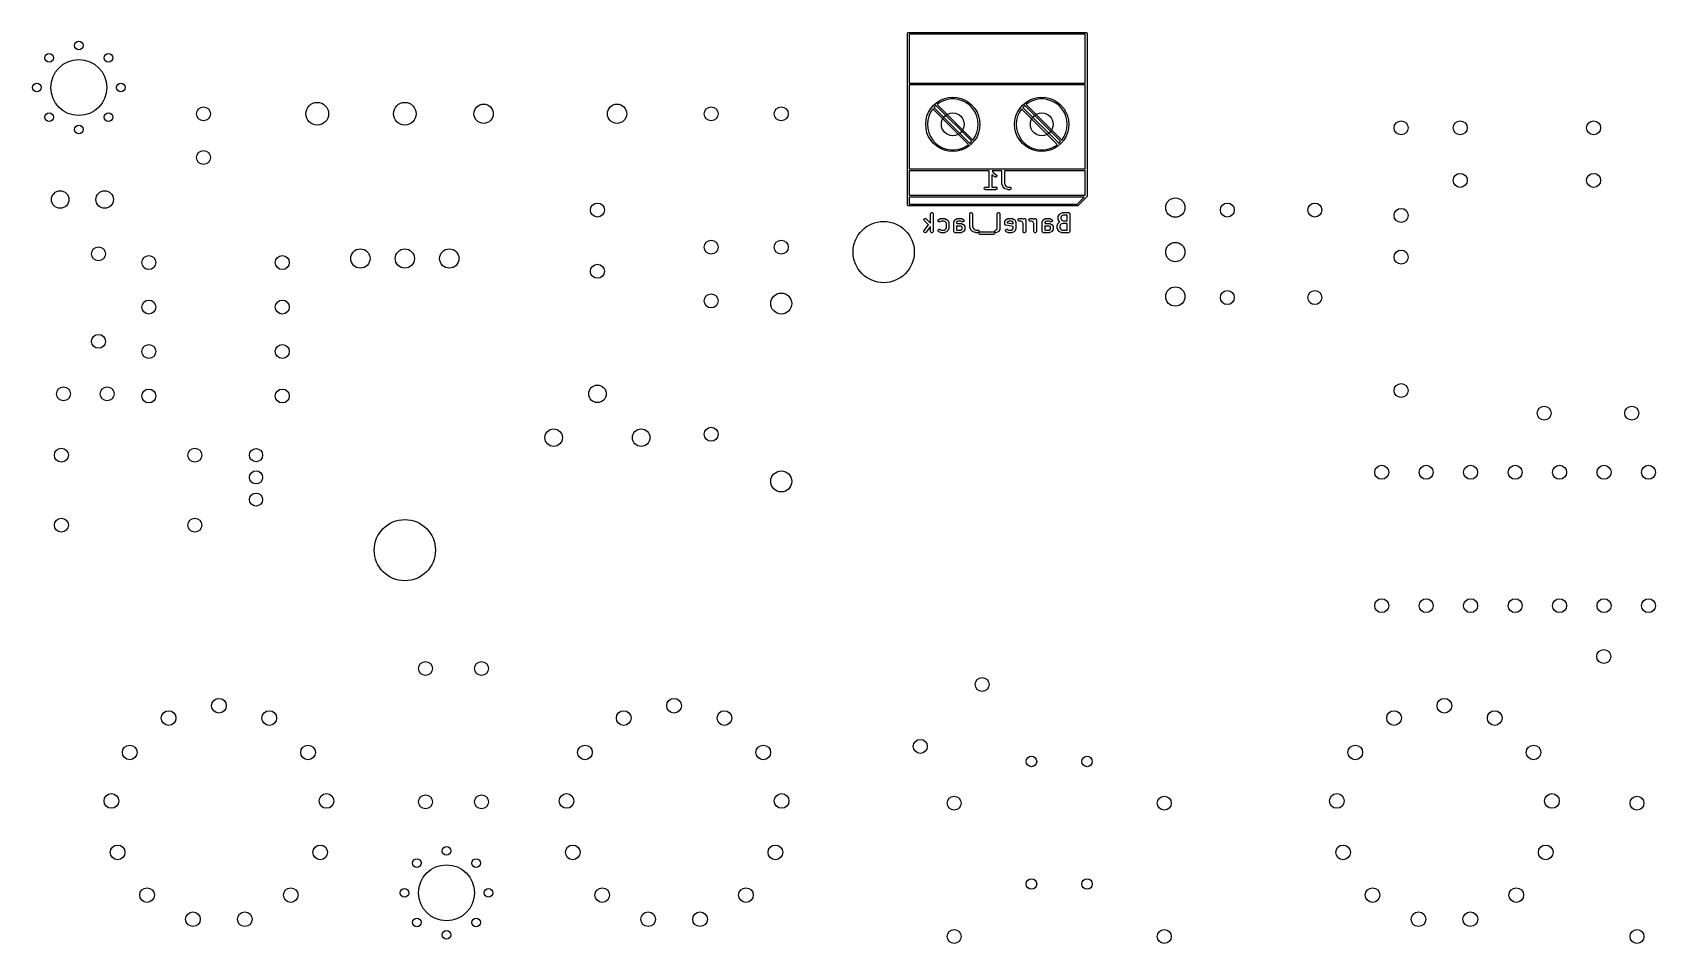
# Model space of a CAD drawing. Extents: x 2.89 to 10.22, y -4.48 to -2.44.
# Drawn here: x 2.888 to 6.538, y -4.484 to -2.435 of the extents above; entities that cross this region are included whole.
import ezdxf

# ---------------------------------------------------------------- set-up
doc = ezdxf.new("R2010")
doc.units = 0
doc.header["$MEASUREMENT"] = 0
doc.layers.add('BLACK', color=7, linetype='CONTINUOUS')

msp = doc.modelspace()

# ---------------------------------------------------------------- linework, layer by layer
at = {"layer": 'BLACK', "linetype": 'CONTINUOUS'}
for p, q in [((4.8555, -2.4372), (4.8557, -2.4365)), ((4.8555, -2.823), (4.8555, -2.4372)), ((4.8557, -2.4365), (4.8567, -2.4354)), ((4.8567, -2.4354), (4.8575, -2.4352)), ((4.8575, -2.4352), (5.2575, -2.4352)), ((4.8594, -2.4392), (4.8594, -2.5494)), ((5.2555, -2.4392), (4.8594, -2.4392)), ((5.2555, -2.5494), (5.2555, -2.4392)), ((5.2575, -2.4352), (5.2582, -2.4354)), ((5.2582, -2.4354), (5.2593, -2.4365)), ((5.2593, -2.4365), (5.2594, -2.4372)), ((5.2594, -2.4372), (5.2594, -2.8033)), ((4.8594, -2.5494), (5.2555, -2.5494)), ((4.8594, -2.5533), (4.8594, -2.7423)), ((5.2555, -2.5533), (4.8594, -2.5533)), ((5.2555, -2.7423), (5.2555, -2.5533)), ((4.9216, -2.5926), (4.9298, -2.5876)), ((4.9345, -2.5895), (4.9261, -2.594)), ((4.9298, -2.5876), (4.9386, -2.5839)), ((4.9434, -2.5864), (4.9345, -2.5895)), ((4.9386, -2.5839), (4.9479, -2.5817)), ((4.9527, -2.5848), (4.9434, -2.5864)), ((4.9479, -2.5817), (4.9575, -2.5809)), ((4.9622, -2.5848), (4.9527, -2.5848)), ((4.9575, -2.5809), (4.967, -2.5817)), ((4.9715, -2.5864), (4.9622, -2.5848)), ((4.967, -2.5817), (4.9763, -2.5839)), ((4.9805, -2.5895), (4.9715, -2.5864)), ((4.9763, -2.5839), (4.9852, -2.5876)), ((4.9888, -2.594), (4.9805, -2.5895)), ((4.9852, -2.5876), (4.9933, -2.5926)), ((5.1216, -2.5926), (5.1298, -2.5876)), ((5.1345, -2.5895), (5.1261, -2.594)), ((5.1298, -2.5876), (5.1386, -2.5839)), ((5.1434, -2.5864), (5.1345, -2.5895)), ((5.1386, -2.5839), (5.1479, -2.5817)), ((5.1528, -2.5848), (5.1434, -2.5864)), ((5.1479, -2.5817), (5.1575, -2.5809)), ((5.1622, -2.5848), (5.1528, -2.5848)), ((5.1575, -2.5809), (5.167, -2.5817)), ((5.1715, -2.5864), (5.1622, -2.5848)), ((5.167, -2.5817), (5.1763, -2.5839)), ((5.1805, -2.5895), (5.1715, -2.5864)), ((5.1763, -2.5839), (5.1852, -2.5876)), ((5.1888, -2.594), (5.1805, -2.5895)), ((5.1852, -2.5876), (5.1933, -2.5926)), ((4.8972, -2.6324), (4.8994, -2.6231)), ((4.8994, -2.6231), (4.9031, -2.6142)), ((4.9033, -2.6233), (4.901, -2.6325)), ((4.9031, -2.6142), (4.9081, -2.6061)), ((4.9071, -2.6147), (4.9033, -2.6233)), ((4.9123, -2.6067), (4.9071, -2.6147)), ((4.9081, -2.6061), (4.9143, -2.5988)), ((4.9925, -2.687), (4.9123, -2.6067)), ((4.9123, -2.6067), (4.9123, -2.6067)), ((4.9143, -2.5988), (4.9216, -2.5926)), ((4.9187, -2.5998), (4.915, -2.6038)), ((4.915, -2.6038), (4.9957, -2.6846)), ((4.9193, -2.5993), (4.9187, -2.5998)), ((5, -2.68), (4.9193, -2.5993)), ((4.9261, -2.594), (4.9224, -2.5969)), ((4.9224, -2.5969), (5.0027, -2.6771)), ((4.9963, -2.5998), (4.9888, -2.594)), ((4.9933, -2.5926), (5.0006, -2.5988)), ((5.0027, -2.6067), (4.9963, -2.5998)), ((5.0006, -2.5988), (5.0068, -2.6061)), ((5.0079, -2.6147), (5.0027, -2.6067)), ((5.0068, -2.6061), (5.0119, -2.6142)), ((5.0117, -2.6233), (5.0079, -2.6147)), ((5.014, -2.6325), (5.0117, -2.6233)), ((5.0119, -2.6142), (5.0155, -2.6231)), ((5.0155, -2.6231), (5.0178, -2.6324)), ((5.0972, -2.6324), (5.0994, -2.6231)), ((5.0994, -2.6231), (5.1031, -2.6142)), ((5.1033, -2.6233), (5.101, -2.6325)), ((5.1031, -2.6142), (5.1081, -2.6061)), ((5.1071, -2.6147), (5.1033, -2.6233)), ((5.1123, -2.6067), (5.1071, -2.6147)), ((5.1081, -2.6061), (5.1143, -2.5988)), ((5.1925, -2.687), (5.1123, -2.6067)), ((5.1123, -2.6067), (5.1123, -2.6067)), ((5.1143, -2.5988), (5.1216, -2.5926)), ((5.1187, -2.5998), (5.115, -2.6038)), ((5.115, -2.6038), (5.1957, -2.6845)), ((5.1193, -2.5993), (5.1187, -2.5998)), ((5.2, -2.68), (5.1193, -2.5993)), ((5.1261, -2.594), (5.1224, -2.5969)), ((5.1224, -2.5969), (5.2027, -2.6771)), ((5.1963, -2.5998), (5.1888, -2.594)), ((5.1933, -2.5926), (5.2006, -2.5988)), ((5.2027, -2.6067), (5.1963, -2.5998)), ((5.2006, -2.5988), (5.2068, -2.6061)), ((5.2079, -2.6147), (5.2027, -2.6067)), ((5.2068, -2.6061), (5.2119, -2.6142)), ((5.2117, -2.6233), (5.2079, -2.6147)), ((5.214, -2.6325), (5.2117, -2.6233)), ((5.2119, -2.6142), (5.2155, -2.6231)), ((5.2155, -2.6231), (5.2178, -2.6324)), ((4.8965, -2.6419), (4.8972, -2.6324)), ((4.8972, -2.6515), (4.8965, -2.6419)), ((4.8994, -2.6608), (4.8972, -2.6515)), ((4.9031, -2.6696), (4.8994, -2.6608)), ((4.901, -2.6325), (4.9002, -2.6419)), ((4.9002, -2.6419), (4.901, -2.6514)), ((4.901, -2.6514), (4.9033, -2.6605)), ((4.9033, -2.6605), (4.9071, -2.6692)), ((5.0079, -2.6692), (5.0117, -2.6605)), ((5.0117, -2.6605), (5.014, -2.6514)), ((5.0155, -2.6608), (5.0119, -2.6696)), ((5.0148, -2.6419), (5.014, -2.6325)), ((5.014, -2.6514), (5.0148, -2.6419)), ((5.0178, -2.6515), (5.0155, -2.6608)), ((5.0178, -2.6324), (5.0185, -2.6419)), ((5.0185, -2.6419), (5.0178, -2.6515)), ((5.0965, -2.6419), (5.0972, -2.6324)), ((5.0972, -2.6515), (5.0965, -2.6419)), ((5.0994, -2.6608), (5.0972, -2.6515)), ((5.1031, -2.6696), (5.0994, -2.6608)), ((5.101, -2.6325), (5.1002, -2.6419)), ((5.1002, -2.6419), (5.101, -2.6514)), ((5.101, -2.6514), (5.1033, -2.6605)), ((5.1033, -2.6605), (5.1071, -2.6692)), ((5.2079, -2.6692), (5.2117, -2.6605)), ((5.2117, -2.6605), (5.214, -2.6514)), ((5.2155, -2.6608), (5.2119, -2.6696)), ((5.2148, -2.6419), (5.214, -2.6325)), ((5.214, -2.6514), (5.2148, -2.6419)), ((5.2178, -2.6515), (5.2155, -2.6608)), ((5.2178, -2.6324), (5.2185, -2.6419)), ((5.2185, -2.6419), (5.2178, -2.6515)), ((4.9081, -2.6778), (4.9031, -2.6696)), ((4.9071, -2.6692), (4.9123, -2.6771)), ((4.9143, -2.6851), (4.9081, -2.6778)), ((4.9123, -2.6771), (4.9187, -2.6841)), ((4.9216, -2.6913), (4.9143, -2.6851)), ((4.9187, -2.6841), (4.9261, -2.6899)), ((4.9298, -2.6963), (4.9216, -2.6913)), ((4.9261, -2.6899), (4.9345, -2.6944)), ((4.9386, -2.7), (4.9298, -2.6963)), ((4.9345, -2.6944), (4.9434, -2.6975)), ((4.9479, -2.7022), (4.9386, -2.7)), ((4.9434, -2.6975), (4.9527, -2.699)), ((4.9527, -2.699), (4.9622, -2.699)), ((4.9622, -2.699), (4.9715, -2.6975)), ((4.9763, -2.7), (4.967, -2.7022)), ((4.9715, -2.6975), (4.9805, -2.6944)), ((4.9852, -2.6963), (4.9763, -2.7)), ((4.9805, -2.6944), (4.9888, -2.6899)), ((4.9933, -2.6913), (4.9852, -2.6963)), ((4.9888, -2.6899), (4.9925, -2.687)), ((5.0006, -2.6851), (4.9933, -2.6913)), ((4.9957, -2.6846), (4.9963, -2.6841)), ((4.9963, -2.6841), (5, -2.68)), ((5.0068, -2.6778), (5.0006, -2.6851)), ((5.0027, -2.6771), (5.0079, -2.6692)), ((5.0027, -2.6771), (5.0027, -2.6771)), ((5.0119, -2.6696), (5.0068, -2.6778)), ((5.1081, -2.6778), (5.1031, -2.6696)), ((5.1071, -2.6692), (5.1123, -2.6771)), ((5.1143, -2.6851), (5.1081, -2.6778)), ((5.1123, -2.6771), (5.1187, -2.6841)), ((5.1216, -2.6913), (5.1143, -2.6851)), ((5.1187, -2.6841), (5.1261, -2.6899)), ((5.1298, -2.6963), (5.1216, -2.6913)), ((5.1261, -2.6899), (5.1345, -2.6944)), ((5.1386, -2.7), (5.1298, -2.6963)), ((5.1345, -2.6944), (5.1434, -2.6975)), ((5.1479, -2.7022), (5.1386, -2.7)), ((5.1434, -2.6975), (5.1528, -2.699)), ((5.1528, -2.699), (5.1622, -2.699)), ((5.1622, -2.699), (5.1715, -2.6975)), ((5.1763, -2.7), (5.167, -2.7022)), ((5.1715, -2.6975), (5.1805, -2.6944)), ((5.1852, -2.6963), (5.1763, -2.7)), ((5.1805, -2.6944), (5.1888, -2.6899)), ((5.1933, -2.6913), (5.1852, -2.6963)), ((5.1888, -2.6899), (5.1925, -2.687)), ((5.2006, -2.6851), (5.1933, -2.6913)), ((5.1957, -2.6845), (5.1963, -2.6841)), ((5.1963, -2.6841), (5.2, -2.68)), ((5.2068, -2.6778), (5.2006, -2.6851)), ((5.2027, -2.6771), (5.2079, -2.6692)), ((5.2027, -2.6771), (5.2027, -2.6771)), ((5.2119, -2.6696), (5.2068, -2.6778)), ((4.9575, -2.703), (4.9479, -2.7022)), ((4.967, -2.7022), (4.9575, -2.703)), ((5.1575, -2.703), (5.1479, -2.7022)), ((5.167, -2.7022), (5.1575, -2.703)), ((4.8594, -2.7423), (5.2555, -2.7423)), ((5.0395, -2.7463), (4.8594, -2.7463)), ((4.8594, -2.7463), (4.8594, -2.8014)), ((5.0395, -2.7464), (5.0395, -2.7463)), ((5.0395, -2.7829), (5.0395, -2.7464)), ((5.0395, -2.7464), (5.0395, -2.7464)), ((5.0395, -2.7464), (5.0395, -2.7464)), ((5.0395, -2.7464), (5.0395, -2.7464)), ((5.0479, -2.7579), (5.0454, -2.7555)), ((5.0454, -2.7555), (5.0454, -2.7829)), ((5.0677, -2.7463), (5.0459, -2.7463)), ((5.0459, -2.7463), (5.0485, -2.7502)), ((5.0481, -2.7581), (5.0479, -2.7579)), ((5.0482, -2.7582), (5.0481, -2.7581)), ((5.0483, -2.7582), (5.0482, -2.7582)), ((5.0483, -2.7583), (5.0483, -2.7582)), ((5.0484, -2.7583), (5.0483, -2.7583)), ((5.0487, -2.7585), (5.0484, -2.7583)), ((5.0485, -2.7502), (5.0517, -2.7534)), ((5.0524, -2.7603), (5.0487, -2.7585)), ((5.0517, -2.7534), (5.0551, -2.7551)), ((5.053, -2.7605), (5.0524, -2.7603)), ((5.0541, -2.7606), (5.053, -2.7605)), ((5.0552, -2.7603), (5.0541, -2.7606)), ((5.0551, -2.7551), (5.0555, -2.7554)), ((5.0561, -2.7595), (5.0552, -2.7603)), ((5.0555, -2.7554), (5.0563, -2.7562)), ((5.0566, -2.7585), (5.0561, -2.7595)), ((5.0563, -2.7562), (5.0567, -2.7573)), ((5.0567, -2.7573), (5.0566, -2.7585)), ((5.0677, -2.7464), (5.0677, -2.7463)), ((5.0677, -2.7746), (5.0677, -2.7464)), ((5.0735, -2.7463), (5.0736, -2.7464)), ((5.2555, -2.7463), (5.0735, -2.7463)), ((5.0736, -2.7464), (5.0736, -2.7741)), ((5.2555, -2.8014), (5.2555, -2.7463)), ((4.8594, -2.8014), (5.2555, -2.8014)), ((4.8594, -2.8053), (4.8594, -2.8211)), ((5.2527, -2.8053), (4.8594, -2.8053)), ((5.0283, -2.7852), (5.0288, -2.7842)), ((5.0283, -2.7864), (5.0283, -2.7852)), ((5.0288, -2.7875), (5.0283, -2.7864)), ((5.0288, -2.7842), (5.0296, -2.7834)), ((5.0296, -2.7883), (5.0288, -2.7875)), ((5.0296, -2.7834), (5.0307, -2.7829)), ((5.0307, -2.7887), (5.0296, -2.7883)), ((5.0307, -2.7829), (5.0312, -2.7829)), ((5.0312, -2.7888), (5.0307, -2.7887)), ((5.0312, -2.7829), (5.0395, -2.7829)), ((5.0537, -2.7888), (5.0312, -2.7888)), ((5.0454, -2.7829), (5.0537, -2.7829)), ((5.0537, -2.7829), (5.0543, -2.7829)), ((5.0543, -2.7887), (5.0537, -2.7888)), ((5.0543, -2.7829), (5.0554, -2.7834)), ((5.0554, -2.7883), (5.0543, -2.7887)), ((5.0554, -2.7834), (5.0562, -2.7842)), ((5.0562, -2.7875), (5.0554, -2.7883)), ((5.0562, -2.7842), (5.0566, -2.7852)), ((5.0566, -2.7864), (5.0562, -2.7875)), ((5.0566, -2.7852), (5.0566, -2.7864)), ((5.0677, -2.7749), (5.0677, -2.7746)), ((5.0677, -2.775), (5.0677, -2.7749)), ((5.0677, -2.7749), (5.0677, -2.7749)), ((5.0677, -2.7751), (5.0677, -2.775)), ((5.0677, -2.7752), (5.0677, -2.7751)), ((5.0678, -2.7755), (5.0677, -2.7752)), ((5.0697, -2.7811), (5.0678, -2.7755)), ((5.0699, -2.7817), (5.0697, -2.7811)), ((5.07, -2.7817), (5.0699, -2.7817)), ((5.07, -2.7818), (5.07, -2.7817)), ((5.0704, -2.7823), (5.07, -2.7818)), ((5.0741, -2.786), (5.0704, -2.7823)), ((5.0736, -2.7741), (5.0751, -2.7786)), ((5.0746, -2.7864), (5.0741, -2.786)), ((5.0747, -2.7864), (5.0746, -2.7864)), ((5.0748, -2.7865), (5.0747, -2.7864)), ((5.0753, -2.7867), (5.0748, -2.7865)), ((5.0751, -2.7786), (5.0778, -2.7814)), ((5.0809, -2.7886), (5.0753, -2.7867)), ((5.0778, -2.7814), (5.0823, -2.7829)), ((5.0812, -2.7887), (5.0809, -2.7886)), ((5.0813, -2.7887), (5.0812, -2.7887)), ((5.0814, -2.7887), (5.0813, -2.7887)), ((5.0815, -2.7887), (5.0814, -2.7887)), ((5.0816, -2.7887), (5.0815, -2.7887)), ((5.0819, -2.7888), (5.0816, -2.7887)), ((5.0856, -2.7888), (5.0819, -2.7888)), ((5.0823, -2.7829), (5.0856, -2.7829)), ((5.0856, -2.7829), (5.0862, -2.7829)), ((5.0862, -2.7887), (5.0856, -2.7888)), ((5.0862, -2.7829), (5.0872, -2.7834)), ((5.0872, -2.7883), (5.0862, -2.7887)), ((5.0872, -2.7834), (5.0881, -2.7842)), ((5.0881, -2.7875), (5.0872, -2.7883)), ((5.0881, -2.7842), (5.0885, -2.7852)), ((5.0885, -2.7864), (5.0881, -2.7875)), ((5.0885, -2.7852), (5.0885, -2.7864)), ((5.237, -2.8211), (5.2527, -2.8053)), ((5.2589, -2.8047), (5.2392, -2.8244)), ((5.2593, -2.8041), (5.2589, -2.8047)), ((5.2594, -2.8033), (5.2593, -2.8041)), ((4.8557, -2.8238), (4.8555, -2.823)), ((4.8567, -2.8249), (4.8557, -2.8238)), ((4.8575, -2.825), (4.8567, -2.8249)), ((5.2378, -2.825), (4.8575, -2.825)), ((4.8594, -2.8211), (5.237, -2.8211)), ((4.9074, -2.8427), (4.9079, -2.8417)), ((4.9074, -2.8433), (4.9074, -2.8427)), ((4.9074, -2.8643), (4.9074, -2.8433)), ((4.9079, -2.8417), (4.9087, -2.8408)), ((4.9087, -2.8408), (4.9097, -2.8404)), ((4.9097, -2.8404), (4.9109, -2.8404)), ((4.9109, -2.8404), (4.912, -2.8408)), ((4.912, -2.8408), (4.9128, -2.8417)), ((4.9128, -2.8417), (4.9132, -2.8427)), ((4.9132, -2.8427), (4.9133, -2.8433)), ((4.9133, -2.8433), (4.9133, -2.8827)), ((4.9955, -2.8427), (4.996, -2.8417)), ((4.9955, -2.8433), (4.9955, -2.8427)), ((4.9955, -2.8714), (4.9955, -2.8433)), ((4.996, -2.8417), (4.9968, -2.8408)), ((4.9968, -2.8408), (4.9978, -2.8404)), ((4.9978, -2.8404), (4.999, -2.8404)), ((4.999, -2.8404), (5.0001, -2.8408)), ((5.0001, -2.8408), (5.0009, -2.8417)), ((5.0009, -2.8417), (5.0013, -2.8427)), ((5.0013, -2.8427), (5.0014, -2.8433)), ((5.0014, -2.8433), (5.0014, -2.8709)), ((5.0573, -2.8433), (5.0574, -2.8427)), ((5.0573, -2.8763), (5.0573, -2.8433)), ((5.0574, -2.8427), (5.0578, -2.8417)), ((5.0578, -2.8417), (5.0587, -2.8408)), ((5.0587, -2.8408), (5.0597, -2.8404)), ((5.0597, -2.8404), (5.0609, -2.8404)), ((5.0609, -2.8404), (5.0619, -2.8408)), ((5.0619, -2.8408), (5.0627, -2.8417)), ((5.0627, -2.8417), (5.0632, -2.8427)), ((5.0632, -2.8427), (5.0632, -2.8433)), ((5.0632, -2.8433), (5.0632, -2.877)), ((5.1945, -2.8495), (5.1964, -2.8457)), ((5.1964, -2.8457), (5.1965, -2.8455)), ((5.1965, -2.8455), (5.1966, -2.8454)), ((5.1966, -2.8453), (5.1967, -2.8452)), ((5.1966, -2.8454), (5.1966, -2.8453)), ((5.1967, -2.8452), (5.1968, -2.8452)), ((5.1968, -2.8452), (5.1969, -2.845)), ((5.1969, -2.845), (5.1988, -2.8431)), ((5.1988, -2.8431), (5.199, -2.8429)), ((5.199, -2.8429), (5.1991, -2.8428)), ((5.1991, -2.8428), (5.1992, -2.8428)), ((5.1992, -2.8428), (5.1993, -2.8427)), ((5.1993, -2.8427), (5.1996, -2.8425)), ((5.1993, -2.8427), (5.1993, -2.8427)), ((5.1996, -2.8425), (5.2033, -2.8407)), ((5.2053, -2.8463), (5.2026, -2.8476)), ((5.2033, -2.8407), (5.2039, -2.8405)), ((5.2039, -2.8405), (5.204, -2.8404)), ((5.204, -2.8404), (5.2041, -2.8404)), ((5.2041, -2.8404), (5.2046, -2.8403)), ((5.2046, -2.8403), (5.2178, -2.8403)), ((5.2148, -2.8463), (5.2053, -2.8463)), ((5.2148, -2.8591), (5.2148, -2.8463)), ((5.2178, -2.8403), (5.2183, -2.8404)), ((5.2183, -2.8404), (5.2194, -2.8408)), ((5.2194, -2.8408), (5.2202, -2.8417)), ((5.2202, -2.8417), (5.2207, -2.8427)), ((5.2207, -2.8427), (5.2207, -2.8433)), ((5.2207, -2.8433), (5.2207, -2.8827)), ((5.2385, -2.8249), (5.2378, -2.825)), ((5.2392, -2.8244), (5.2385, -2.8249)), ((4.8924, -2.8558), (4.8929, -2.8548)), ((4.8924, -2.857), (4.8924, -2.8558)), ((4.8929, -2.8581), (4.8924, -2.857)), ((4.8924, -2.8825), (4.8927, -2.8814)), ((4.8925, -2.8836), (4.8924, -2.8825)), ((4.8927, -2.8814), (4.893, -2.8809)), ((4.8929, -2.8548), (4.8937, -2.854)), ((4.8932, -2.8585), (4.8929, -2.8581)), ((4.893, -2.8809), (4.9027, -2.8679)), ((4.9027, -2.8679), (4.8932, -2.8585)), ((4.8937, -2.854), (4.8947, -2.8535)), ((4.8947, -2.8535), (4.8959, -2.8535)), ((4.8959, -2.8535), (4.897, -2.854)), ((4.897, -2.854), (4.8974, -2.8543)), ((4.8974, -2.8543), (4.9074, -2.8643)), ((4.9069, -2.8722), (4.8977, -2.8844)), ((4.9074, -2.8726), (4.9069, -2.8722)), ((4.9074, -2.8827), (4.9074, -2.8726)), ((4.9074, -2.8832), (4.9074, -2.8827)), ((4.9079, -2.8843), (4.9074, -2.8832)), ((4.9132, -2.8832), (4.9128, -2.8843)), ((4.9133, -2.8827), (4.9132, -2.8832)), ((4.9243, -2.8579), (4.9246, -2.8568)), ((4.9243, -2.8591), (4.9243, -2.8579)), ((4.9249, -2.8601), (4.9243, -2.8591)), ((4.9243, -2.88), (4.9249, -2.879)), ((4.9243, -2.8812), (4.9243, -2.88)), ((4.9246, -2.8823), (4.9243, -2.8812)), ((4.9246, -2.8568), (4.9254, -2.856)), ((4.9254, -2.8831), (4.9246, -2.8823)), ((4.9257, -2.8609), (4.9249, -2.8601)), ((4.9249, -2.879), (4.9257, -2.8782)), ((4.9254, -2.856), (4.9259, -2.8557)), ((4.9259, -2.8834), (4.9254, -2.8831)), ((4.9268, -2.8612), (4.9257, -2.8609)), ((4.9257, -2.8782), (4.9268, -2.8779)), ((4.9259, -2.8557), (4.9296, -2.8538)), ((4.9296, -2.8853), (4.9259, -2.8834)), ((4.928, -2.8611), (4.9268, -2.8612)), ((4.9268, -2.8779), (4.928, -2.8779)), ((4.9285, -2.8609), (4.928, -2.8611)), ((4.928, -2.8779), (4.9285, -2.8782)), ((4.9316, -2.8594), (4.9285, -2.8609)), ((4.9285, -2.8782), (4.9316, -2.8797)), ((4.9296, -2.8538), (4.9302, -2.8536)), ((4.9302, -2.8536), (4.9303, -2.8536)), ((4.9303, -2.8536), (4.9304, -2.8535)), ((4.9304, -2.8535), (4.9309, -2.8535)), ((4.9309, -2.8535), (4.9384, -2.8535)), ((4.9377, -2.8594), (4.9316, -2.8594)), ((4.9316, -2.8797), (4.9377, -2.8797)), ((4.9404, -2.8607), (4.9377, -2.8594)), ((4.9377, -2.8797), (4.9404, -2.8784)), ((4.9384, -2.8535), (4.939, -2.8535)), ((4.939, -2.8535), (4.9391, -2.8536)), ((4.9391, -2.8536), (4.9392, -2.8536)), ((4.9392, -2.8536), (4.9398, -2.8538)), ((4.9398, -2.8538), (4.9435, -2.8557)), ((4.9435, -2.8834), (4.9398, -2.8853)), ((4.9416, -2.8619), (4.9404, -2.8607)), ((4.9404, -2.8784), (4.9416, -2.8772)), ((4.943, -2.8646), (4.9416, -2.8619)), ((4.9416, -2.8772), (4.943, -2.8745)), ((4.943, -2.8745), (4.943, -2.8646)), ((4.9435, -2.8557), (4.9438, -2.8558)), ((4.9438, -2.8833), (4.9435, -2.8834)), ((4.9438, -2.8558), (4.9438, -2.8558)), ((4.9438, -2.8558), (4.9439, -2.8559)), ((4.9439, -2.8832), (4.9438, -2.8833)), ((4.9438, -2.8833), (4.9438, -2.8833)), ((4.9439, -2.8559), (4.944, -2.856)), ((4.944, -2.8831), (4.9439, -2.8832)), ((4.944, -2.856), (4.944, -2.856)), ((4.944, -2.856), (4.9443, -2.8562)), ((4.9443, -2.8829), (4.944, -2.8831)), ((4.944, -2.8831), (4.944, -2.8831)), ((4.9443, -2.8562), (4.9461, -2.8581)), ((4.9461, -2.881), (4.9443, -2.8829)), ((4.9461, -2.8581), (4.9463, -2.8583)), ((4.9463, -2.8808), (4.9461, -2.881)), ((4.9463, -2.8583), (4.9464, -2.8584)), ((4.9464, -2.8807), (4.9463, -2.8808)), ((4.9464, -2.8584), (4.9464, -2.8585)), ((4.9464, -2.8585), (4.9465, -2.8585)), ((4.9465, -2.8806), (4.9464, -2.8806)), ((4.9464, -2.8806), (4.9464, -2.8807)), ((4.9465, -2.8585), (4.9465, -2.8586)), ((4.9465, -2.8586), (4.9467, -2.8589)), ((4.9467, -2.8802), (4.9465, -2.8805)), ((4.9465, -2.8805), (4.9465, -2.8806)), ((4.9467, -2.8589), (4.9486, -2.8626)), ((4.9486, -2.8765), (4.9467, -2.8802)), ((4.9486, -2.8626), (4.9488, -2.8631)), ((4.9488, -2.876), (4.9486, -2.8765)), ((4.9488, -2.8631), (4.9488, -2.8632)), ((4.9488, -2.8632), (4.9488, -2.8633)), ((4.9488, -2.8633), (4.9489, -2.8639)), ((4.9489, -2.8752), (4.9488, -2.8757)), ((4.9488, -2.8757), (4.9488, -2.8758)), ((4.9488, -2.8758), (4.9488, -2.876)), ((4.9489, -2.8639), (4.9489, -2.8752)), ((4.9599, -2.8614), (4.96, -2.8613)), ((4.9599, -2.8615), (4.9599, -2.8614)), ((4.9599, -2.862), (4.9599, -2.8615)), ((4.9599, -2.8827), (4.9599, -2.862)), ((4.9599, -2.8832), (4.9599, -2.8827)), ((4.9603, -2.8843), (4.9599, -2.8832)), ((4.96, -2.8613), (4.9602, -2.8607)), ((4.9602, -2.8607), (4.962, -2.857)), ((4.962, -2.857), (4.9621, -2.8569)), ((4.9621, -2.8569), (4.9621, -2.8568)), ((4.9621, -2.8568), (4.9622, -2.8568)), ((4.9622, -2.8568), (4.9623, -2.8565)), ((4.9623, -2.8565), (4.9626, -2.8562)), ((4.9626, -2.8562), (4.9629, -2.856)), ((4.9629, -2.856), (4.9632, -2.8558)), ((4.9632, -2.8558), (4.9632, -2.8557)), ((4.9632, -2.8557), (4.9633, -2.8557)), ((4.9633, -2.8557), (4.9634, -2.8557)), ((4.9634, -2.8557), (4.9671, -2.8538)), ((4.9669, -2.8605), (4.9658, -2.8627)), ((4.9658, -2.8627), (4.9658, -2.864)), ((4.9658, -2.864), (4.9673, -2.8647)), ((4.9659, -2.8705), (4.9658, -2.8705)), ((4.9658, -2.8705), (4.9658, -2.8705)), ((4.9658, -2.8705), (4.9658, -2.879)), ((4.9658, -2.879), (4.9673, -2.8797)), ((4.966, -2.8706), (4.9659, -2.8705)), ((4.9666, -2.8706), (4.966, -2.8706)), ((4.9752, -2.8706), (4.9666, -2.8706)), ((4.9691, -2.8594), (4.9669, -2.8605)), ((4.9671, -2.8538), (4.9676, -2.8536)), ((4.9673, -2.8647), (4.9759, -2.8647)), ((4.9673, -2.8797), (4.9752, -2.8797)), ((4.9676, -2.8536), (4.9678, -2.8536)), ((4.9678, -2.8536), (4.9679, -2.8535)), ((4.9679, -2.8535), (4.9684, -2.8535)), ((4.9684, -2.8535), (4.9759, -2.8535)), ((4.9752, -2.8594), (4.9691, -2.8594)), ((4.9784, -2.8609), (4.9752, -2.8594)), ((4.9775, -2.8717), (4.9752, -2.8706)), ((4.9752, -2.8797), (4.9775, -2.8786)), ((4.9759, -2.8535), (4.9765, -2.8535)), ((4.9759, -2.8647), (4.9765, -2.8648)), ((4.9765, -2.8535), (4.9766, -2.8536)), ((4.9765, -2.8648), (4.9766, -2.8648)), ((4.9766, -2.8536), (4.9767, -2.8536)), ((4.9766, -2.8648), (4.9767, -2.8648)), ((4.9767, -2.8536), (4.9772, -2.8538)), ((4.9767, -2.8648), (4.9772, -2.865)), ((4.9772, -2.8538), (4.981, -2.8557)), ((4.9772, -2.865), (4.981, -2.8669)), ((4.981, -2.8834), (4.9772, -2.8853)), ((4.9786, -2.874), (4.9775, -2.8717)), ((4.9775, -2.8786), (4.9786, -2.8763)), ((4.9789, -2.8611), (4.9784, -2.8609)), ((4.9786, -2.8763), (4.9786, -2.874)), ((4.98, -2.8612), (4.9789, -2.8611)), ((4.9811, -2.8609), (4.98, -2.8612)), ((4.981, -2.8557), (4.9815, -2.856)), ((4.981, -2.8669), (4.9811, -2.867)), ((4.9811, -2.8834), (4.981, -2.8834)), ((4.982, -2.8601), (4.9811, -2.8609)), ((4.9811, -2.867), (4.9811, -2.867)), ((4.9811, -2.867), (4.9812, -2.867)), ((4.9812, -2.8833), (4.9811, -2.8834)), ((4.9811, -2.8834), (4.9811, -2.8834)), ((4.9812, -2.867), (4.9815, -2.8672)), ((4.9815, -2.8831), (4.9812, -2.8833)), ((4.9815, -2.856), (4.9822, -2.8568)), ((4.9815, -2.8672), (4.9817, -2.8675)), ((4.9817, -2.8828), (4.9815, -2.8831)), ((4.9817, -2.8675), (4.982, -2.8677)), ((4.982, -2.8826), (4.9817, -2.8828)), ((4.9825, -2.8591), (4.982, -2.8601)), ((4.982, -2.8677), (4.9822, -2.868)), ((4.9822, -2.8823), (4.982, -2.8826)), ((4.9822, -2.8568), (4.9826, -2.8579)), ((4.9822, -2.868), (4.9822, -2.8681)), ((4.9822, -2.8681), (4.9823, -2.8681)), ((4.9823, -2.8822), (4.9822, -2.8823)), ((4.9822, -2.8823), (4.9822, -2.8823)), ((4.9823, -2.8681), (4.9823, -2.8682)), ((4.9823, -2.8682), (4.9842, -2.872)), ((4.9842, -2.8784), (4.9823, -2.8821)), ((4.9823, -2.8821), (4.9823, -2.8822)), ((4.9826, -2.8579), (4.9825, -2.8591)), ((4.9842, -2.872), (4.9844, -2.8725)), ((4.9844, -2.8778), (4.9842, -2.8784)), ((4.9844, -2.8725), (4.9844, -2.8726)), ((4.9844, -2.8726), (4.9844, -2.8727)), ((4.9844, -2.8727), (4.9845, -2.8733)), ((4.9845, -2.877), (4.9844, -2.8776)), ((4.9844, -2.8776), (4.9844, -2.8777)), ((4.9844, -2.8777), (4.9844, -2.8778)), ((4.9845, -2.8733), (4.9845, -2.877)), ((4.9955, -2.8717), (4.9955, -2.8714)), ((4.9955, -2.8718), (4.9955, -2.8717)), ((4.9955, -2.8719), (4.9955, -2.8718)), ((4.9955, -2.872), (4.9955, -2.8719)), ((4.9956, -2.8721), (4.9955, -2.872)), ((4.9956, -2.8724), (4.9956, -2.8721)), ((4.9975, -2.878), (4.9956, -2.8724)), ((4.9977, -2.8785), (4.9975, -2.878)), ((4.9978, -2.8786), (4.9977, -2.8785)), ((4.9978, -2.8787), (4.9978, -2.8786)), ((4.9982, -2.8791), (4.9978, -2.8787)), ((5.002, -2.8829), (4.9982, -2.8791)), ((5.0014, -2.8709), (5.0029, -2.8755)), ((5.0024, -2.8833), (5.002, -2.8829)), ((5.0025, -2.8833), (5.0024, -2.8833)), ((5.0026, -2.8834), (5.0025, -2.8833)), ((5.0031, -2.8836), (5.0026, -2.8834)), ((5.0029, -2.8755), (5.0056, -2.8782)), ((5.0056, -2.8782), (5.0102, -2.8797)), ((5.0102, -2.8797), (5.0134, -2.8797)), ((5.0134, -2.8797), (5.014, -2.8798)), ((5.014, -2.8798), (5.0151, -2.8802)), ((5.0151, -2.8802), (5.0159, -2.881)), ((5.0159, -2.881), (5.0163, -2.8821)), ((5.0163, -2.8832), (5.0159, -2.8843)), ((5.0163, -2.8821), (5.0163, -2.8832)), ((5.0185, -2.8835), (5.019, -2.8835)), ((5.019, -2.8835), (5.049, -2.8835)), ((5.049, -2.8835), (5.0496, -2.8835)), ((5.0517, -2.8823), (5.0521, -2.8812)), ((5.0518, -2.8834), (5.0517, -2.8823)), ((5.0523, -2.8845), (5.0518, -2.8834)), ((5.0521, -2.8812), (5.0529, -2.8803)), ((5.0529, -2.8803), (5.0533, -2.88)), ((5.0533, -2.88), (5.0562, -2.8786)), ((5.0597, -2.8834), (5.056, -2.8853)), ((5.0562, -2.8786), (5.0573, -2.8763)), ((5.0598, -2.8834), (5.0597, -2.8834)), ((5.0599, -2.8834), (5.0598, -2.8834)), ((5.0602, -2.8831), (5.0599, -2.8833)), ((5.0599, -2.8833), (5.0599, -2.8834)), ((5.0605, -2.8828), (5.0602, -2.8831)), ((5.0608, -2.8826), (5.0605, -2.8828)), ((5.0609, -2.8823), (5.0608, -2.8826)), ((5.061, -2.8823), (5.0609, -2.8823)), ((5.0611, -2.8821), (5.061, -2.8822)), ((5.061, -2.8822), (5.061, -2.8823)), ((5.0629, -2.8784), (5.0611, -2.8821)), ((5.0631, -2.8778), (5.0629, -2.8784)), ((5.0632, -2.8776), (5.0631, -2.8777)), ((5.0631, -2.8777), (5.0631, -2.8778)), ((5.0632, -2.877), (5.0632, -2.8776)), ((5.0742, -2.862), (5.0743, -2.8615)), ((5.0742, -2.8658), (5.0742, -2.862)), ((5.0743, -2.8664), (5.0742, -2.8658)), ((5.0743, -2.8613), (5.0745, -2.8607)), ((5.0743, -2.8614), (5.0743, -2.8613)), ((5.0743, -2.8615), (5.0743, -2.8614)), ((5.0744, -2.8666), (5.0743, -2.8664)), ((5.0744, -2.8669), (5.0744, -2.8666)), ((5.0746, -2.8672), (5.0744, -2.8669)), ((5.0745, -2.8607), (5.0764, -2.857)), ((5.0747, -2.8674), (5.0746, -2.8672)), ((5.0749, -2.8676), (5.0747, -2.8674)), ((5.0751, -2.8679), (5.0749, -2.8676)), ((5.0753, -2.868), (5.0751, -2.8679)), ((5.0755, -2.8683), (5.0753, -2.868)), ((5.0758, -2.8684), (5.0755, -2.8683)), ((5.076, -2.8685), (5.0758, -2.8684)), ((5.0766, -2.8687), (5.076, -2.8685)), ((5.0761, -2.8812), (5.0762, -2.88)), ((5.0765, -2.8823), (5.0761, -2.8812)), ((5.0762, -2.88), (5.0767, -2.879)), ((5.0764, -2.857), (5.0765, -2.8569)), ((5.0765, -2.8568), (5.0767, -2.8565)), ((5.0765, -2.8569), (5.0765, -2.8568)), ((5.0765, -2.8568), (5.0765, -2.8568)), ((5.0772, -2.8831), (5.0765, -2.8823)), ((5.093, -2.872), (5.0766, -2.8687)), ((5.0767, -2.8565), (5.077, -2.8562)), ((5.0767, -2.879), (5.0776, -2.8782)), ((5.077, -2.8562), (5.0772, -2.856)), ((5.0772, -2.856), (5.0775, -2.8558)), ((5.0777, -2.8834), (5.0772, -2.8831)), ((5.0775, -2.8558), (5.0776, -2.8557)), ((5.0776, -2.8557), (5.0776, -2.8557)), ((5.0776, -2.8557), (5.0777, -2.8557)), ((5.0776, -2.8782), (5.0787, -2.8779)), ((5.0777, -2.8557), (5.0815, -2.8538)), ((5.0815, -2.8853), (5.0777, -2.8834)), ((5.0787, -2.8779), (5.0798, -2.8779)), ((5.0798, -2.8779), (5.0804, -2.8782)), ((5.0812, -2.8605), (5.0801, -2.8627)), ((5.0801, -2.8627), (5.0801, -2.8634)), ((5.0801, -2.8634), (5.093, -2.8659)), ((5.0804, -2.8782), (5.0835, -2.8797)), ((5.0835, -2.8594), (5.0812, -2.8605)), ((5.0815, -2.8538), (5.082, -2.8536)), ((5.082, -2.8536), (5.0821, -2.8536)), ((5.0821, -2.8536), (5.0822, -2.8535)), ((5.0822, -2.8535), (5.0828, -2.8535)), ((5.0828, -2.8535), (5.0903, -2.8535)), ((5.0896, -2.8594), (5.0835, -2.8594)), ((5.0835, -2.8797), (5.0896, -2.8797)), ((5.0918, -2.8605), (5.0896, -2.8594)), ((5.0896, -2.8797), (5.0918, -2.8786)), ((5.0903, -2.8535), (5.0909, -2.8535)), ((5.0909, -2.8535), (5.091, -2.8536)), ((5.091, -2.8536), (5.0911, -2.8536)), ((5.0911, -2.8536), (5.0916, -2.8538)), ((5.0916, -2.8538), (5.0954, -2.8557)), ((5.0954, -2.8834), (5.0916, -2.8853)), ((5.093, -2.8627), (5.0918, -2.8605)), ((5.0918, -2.8786), (5.093, -2.8763)), ((5.093, -2.8659), (5.093, -2.8627)), ((5.093, -2.8763), (5.093, -2.872)), ((5.0954, -2.8557), (5.0955, -2.8557)), ((5.0955, -2.8834), (5.0954, -2.8834)), ((5.0955, -2.8557), (5.0955, -2.8557)), ((5.0955, -2.8557), (5.0956, -2.8558)), ((5.0956, -2.8833), (5.0955, -2.8834)), ((5.0955, -2.8834), (5.0955, -2.8834)), ((5.0956, -2.8558), (5.0958, -2.856)), ((5.0958, -2.8831), (5.0956, -2.8833)), ((5.0958, -2.856), (5.0961, -2.8562)), ((5.0961, -2.8828), (5.0958, -2.8831)), ((5.0961, -2.8562), (5.0964, -2.8565)), ((5.0964, -2.8826), (5.0961, -2.8828)), ((5.0964, -2.8565), (5.0966, -2.8568)), ((5.0966, -2.8823), (5.0964, -2.8826)), ((5.0966, -2.8568), (5.0966, -2.8568)), ((5.0966, -2.8568), (5.0966, -2.8569)), ((5.0966, -2.8569), (5.0967, -2.857)), ((5.0967, -2.8821), (5.0966, -2.8822)), ((5.0966, -2.8822), (5.0966, -2.8823)), ((5.0966, -2.8823), (5.0966, -2.8823)), ((5.0967, -2.857), (5.0986, -2.8607)), ((5.0986, -2.8784), (5.0967, -2.8821)), ((5.0986, -2.8607), (5.0988, -2.8613)), ((5.0988, -2.8778), (5.0986, -2.8784)), ((5.0988, -2.8613), (5.0988, -2.8614)), ((5.0988, -2.8614), (5.0988, -2.8615)), ((5.0988, -2.8615), (5.0989, -2.862)), ((5.0989, -2.877), (5.0988, -2.8776)), ((5.0988, -2.8776), (5.0988, -2.8777)), ((5.0988, -2.8777), (5.0988, -2.8778)), ((5.0989, -2.862), (5.0989, -2.877)), ((5.1043, -2.8558), (5.1047, -2.8548)), ((5.1043, -2.857), (5.1043, -2.8558)), ((5.1047, -2.8581), (5.1043, -2.857)), ((5.1047, -2.8548), (5.1055, -2.854)), ((5.1055, -2.8589), (5.1047, -2.8581)), ((5.1055, -2.854), (5.1066, -2.8535)), ((5.1066, -2.8593), (5.1055, -2.8589)), ((5.1066, -2.8535), (5.1072, -2.8535)), ((5.1072, -2.8594), (5.1066, -2.8593)), ((5.1072, -2.8535), (5.1109, -2.8535)), ((5.1102, -2.8594), (5.1072, -2.8594)), ((5.1129, -2.8607), (5.1102, -2.8594)), ((5.1109, -2.8535), (5.1115, -2.8535)), ((5.1115, -2.8535), (5.1116, -2.8536)), ((5.1116, -2.8536), (5.1117, -2.8536)), ((5.1117, -2.8536), (5.1122, -2.8538)), ((5.1122, -2.8538), (5.1157, -2.8555)), ((5.1141, -2.8619), (5.1129, -2.8607)), ((5.1155, -2.8646), (5.1141, -2.8619)), ((5.1155, -2.8827), (5.1155, -2.8646)), ((5.1155, -2.8832), (5.1155, -2.8827)), ((5.116, -2.8843), (5.1155, -2.8832)), ((5.1157, -2.8555), (5.116, -2.8548)), ((5.116, -2.8548), (5.1168, -2.854)), ((5.1168, -2.854), (5.1178, -2.8535)), ((5.1178, -2.8535), (5.119, -2.8535)), ((5.119, -2.8535), (5.1201, -2.854)), ((5.1201, -2.854), (5.1209, -2.8548)), ((5.1209, -2.8548), (5.1213, -2.8558)), ((5.1213, -2.8832), (5.1209, -2.8843)), ((5.1213, -2.8558), (5.1214, -2.8564)), ((5.1214, -2.8827), (5.1213, -2.8832)), ((5.1214, -2.8564), (5.1214, -2.8827)), ((5.1286, -2.8558), (5.1291, -2.8548)), ((5.1286, -2.857), (5.1286, -2.8558)), ((5.1291, -2.8581), (5.1286, -2.857)), ((5.1291, -2.8548), (5.1299, -2.854)), ((5.1299, -2.8589), (5.1291, -2.8581)), ((5.1299, -2.854), (5.131, -2.8535)), ((5.131, -2.8593), (5.1299, -2.8589)), ((5.131, -2.8535), (5.1315, -2.8535)), ((5.1315, -2.8594), (5.131, -2.8593)), ((5.1315, -2.8535), (5.1353, -2.8535)), ((5.1346, -2.8594), (5.1315, -2.8594)), ((5.1373, -2.8607), (5.1346, -2.8594)), ((5.1353, -2.8535), (5.1359, -2.8535)), ((5.1359, -2.8535), (5.136, -2.8536)), ((5.136, -2.8536), (5.1361, -2.8536)), ((5.1361, -2.8536), (5.1366, -2.8538)), ((5.1366, -2.8538), (5.14, -2.8555)), ((5.1385, -2.8619), (5.1373, -2.8607)), ((5.1398, -2.8646), (5.1385, -2.8619)), ((5.1398, -2.8827), (5.1398, -2.8646)), ((5.1399, -2.8832), (5.1398, -2.8827)), ((5.1403, -2.8843), (5.1399, -2.8832)), ((5.14, -2.8555), (5.1403, -2.8548)), ((5.1403, -2.8548), (5.1411, -2.854)), ((5.1411, -2.854), (5.1422, -2.8535)), ((5.1422, -2.8535), (5.1434, -2.8535)), ((5.1434, -2.8535), (5.1444, -2.854)), ((5.1444, -2.854), (5.1452, -2.8548)), ((5.1452, -2.8548), (5.1457, -2.8558)), ((5.1457, -2.8832), (5.1452, -2.8843)), ((5.1457, -2.8558), (5.1457, -2.8564)), ((5.1457, -2.8564), (5.1457, -2.8827)), ((5.1457, -2.8827), (5.1457, -2.8832)), ((5.1586, -2.8615), (5.1587, -2.8614)), ((5.1586, -2.862), (5.1586, -2.8615)), ((5.1586, -2.8827), (5.1586, -2.862)), ((5.1586, -2.8832), (5.1586, -2.8827)), ((5.1591, -2.8843), (5.1586, -2.8832)), ((5.1587, -2.8613), (5.1589, -2.8607)), ((5.1587, -2.8614), (5.1587, -2.8613)), ((5.1589, -2.8607), (5.1608, -2.857)), ((5.1608, -2.8569), (5.1608, -2.8568)), ((5.1608, -2.8568), (5.1609, -2.8568)), ((5.1608, -2.857), (5.1608, -2.8569)), ((5.1609, -2.8568), (5.1611, -2.8565)), ((5.1611, -2.8565), (5.1614, -2.8562)), ((5.1614, -2.8562), (5.1616, -2.856)), ((5.1616, -2.856), (5.1619, -2.8558)), ((5.1619, -2.8558), (5.1619, -2.8557)), ((5.1619, -2.8557), (5.162, -2.8557)), ((5.162, -2.8557), (5.1621, -2.8557)), ((5.1621, -2.8557), (5.1658, -2.8538)), ((5.1656, -2.8605), (5.1645, -2.8627)), ((5.1645, -2.8627), (5.1645, -2.864)), ((5.1645, -2.864), (5.166, -2.8647)), ((5.1646, -2.8705), (5.1645, -2.8705)), ((5.1645, -2.8705), (5.1645, -2.8705)), ((5.1645, -2.8705), (5.1645, -2.879)), ((5.1645, -2.879), (5.166, -2.8797)), ((5.1647, -2.8706), (5.1646, -2.8705)), ((5.1653, -2.8706), (5.1647, -2.8706)), ((5.174, -2.8706), (5.1653, -2.8706)), ((5.1679, -2.8594), (5.1656, -2.8605)), ((5.1658, -2.8538), (5.1664, -2.8536)), ((5.166, -2.8647), (5.1747, -2.8647)), ((5.166, -2.8797), (5.174, -2.8797)), ((5.1664, -2.8536), (5.1665, -2.8536)), ((5.1665, -2.8536), (5.1666, -2.8535)), ((5.1666, -2.8535), (5.1672, -2.8535)), ((5.1672, -2.8535), (5.1747, -2.8535)), ((5.174, -2.8594), (5.1679, -2.8594)), ((5.1771, -2.8609), (5.174, -2.8594)), ((5.1762, -2.8717), (5.174, -2.8706)), ((5.174, -2.8797), (5.1762, -2.8786)), ((5.1747, -2.8535), (5.1752, -2.8535)), ((5.1747, -2.8647), (5.1752, -2.8648)), ((5.1752, -2.8535), (5.1753, -2.8536)), ((5.1752, -2.8648), (5.1753, -2.8648)), ((5.1753, -2.8536), (5.1754, -2.8536)), ((5.1753, -2.8648), (5.1754, -2.8648)), ((5.1754, -2.8536), (5.176, -2.8538)), ((5.1754, -2.8648), (5.176, -2.865)), ((5.176, -2.8538), (5.1797, -2.8557)), ((5.176, -2.865), (5.1797, -2.8669)), ((5.1797, -2.8834), (5.176, -2.8853)), ((5.1773, -2.874), (5.1762, -2.8717)), ((5.1762, -2.8786), (5.1773, -2.8763)), ((5.1776, -2.8611), (5.1771, -2.8609)), ((5.1773, -2.8763), (5.1773, -2.874)), ((5.1788, -2.8612), (5.1776, -2.8611)), ((5.1799, -2.8609), (5.1788, -2.8612)), ((5.1797, -2.8557), (5.1802, -2.856)), ((5.1797, -2.8669), (5.1798, -2.867)), ((5.1798, -2.8834), (5.1797, -2.8834)), ((5.1798, -2.867), (5.1799, -2.867)), ((5.1799, -2.8834), (5.1798, -2.8834)), ((5.1807, -2.8601), (5.1799, -2.8609)), ((5.1799, -2.867), (5.1799, -2.867)), ((5.1799, -2.867), (5.1802, -2.8672)), ((5.1802, -2.8831), (5.1799, -2.8833)), ((5.1799, -2.8833), (5.1799, -2.8834)), ((5.1802, -2.856), (5.181, -2.8568)), ((5.1802, -2.8672), (5.1805, -2.8675)), ((5.1805, -2.8828), (5.1802, -2.8831)), ((5.1805, -2.8675), (5.1807, -2.8677)), ((5.1807, -2.8826), (5.1805, -2.8828)), ((5.1813, -2.8591), (5.1807, -2.8601)), ((5.1807, -2.8677), (5.1809, -2.868)), ((5.1809, -2.8823), (5.1807, -2.8826)), ((5.1809, -2.868), (5.181, -2.8681)), ((5.181, -2.8823), (5.1809, -2.8823)), ((5.181, -2.8568), (5.1813, -2.8579)), ((5.181, -2.8681), (5.181, -2.8681)), ((5.181, -2.8681), (5.181, -2.8682)), ((5.181, -2.8682), (5.1829, -2.872)), ((5.1829, -2.8784), (5.181, -2.8821)), ((5.181, -2.8821), (5.181, -2.8822)), ((5.181, -2.8822), (5.181, -2.8823)), ((5.1813, -2.8579), (5.1813, -2.8591)), ((5.1829, -2.872), (5.1831, -2.8725)), ((5.1831, -2.8778), (5.1829, -2.8784)), ((5.1831, -2.8725), (5.1831, -2.8726)), ((5.1831, -2.8726), (5.1832, -2.8727)), ((5.1832, -2.8776), (5.1831, -2.8777)), ((5.1831, -2.8777), (5.1831, -2.8778)), ((5.1832, -2.8727), (5.1832, -2.8733)), ((5.1832, -2.8733), (5.1832, -2.877)), ((5.1832, -2.877), (5.1832, -2.8776)), ((5.1923, -2.8695), (5.1924, -2.869)), ((5.1923, -2.8752), (5.1923, -2.8695)), ((5.1924, -2.8757), (5.1923, -2.8752)), ((5.1924, -2.8688), (5.1926, -2.8682)), ((5.1924, -2.8689), (5.1924, -2.8688)), ((5.1924, -2.869), (5.1924, -2.8689)), ((5.1924, -2.8758), (5.1924, -2.8757)), ((5.1924, -2.876), (5.1924, -2.8758)), ((5.1926, -2.8765), (5.1924, -2.876)), ((5.1926, -2.8682), (5.1945, -2.8645)), ((5.1945, -2.8802), (5.1926, -2.8765)), ((5.1942, -2.8508), (5.1943, -2.8502)), ((5.1942, -2.8545), (5.1942, -2.8508)), ((5.1943, -2.8551), (5.1942, -2.8545)), ((5.1943, -2.85), (5.1945, -2.8495)), ((5.1943, -2.8501), (5.1943, -2.85)), ((5.1943, -2.8502), (5.1943, -2.8501)), ((5.1943, -2.8552), (5.1943, -2.8551)), ((5.1943, -2.8553), (5.1943, -2.8552)), ((5.1945, -2.8559), (5.1943, -2.8553)), ((5.1964, -2.8596), (5.1945, -2.8559)), ((5.1945, -2.8645), (5.1947, -2.8642)), ((5.1947, -2.8805), (5.1945, -2.8802)), ((5.1947, -2.8642), (5.1948, -2.8641)), ((5.1947, -2.8642), (5.1947, -2.8642)), ((5.1947, -2.8806), (5.1947, -2.8805)), ((5.1948, -2.8806), (5.1947, -2.8806)), ((5.1948, -2.864), (5.1949, -2.8639)), ((5.1948, -2.8641), (5.1948, -2.864)), ((5.1948, -2.8807), (5.1948, -2.8806)), ((5.1949, -2.8808), (5.1948, -2.8807)), ((5.1949, -2.8639), (5.1951, -2.8637)), ((5.1951, -2.881), (5.1949, -2.8808)), ((5.1951, -2.8637), (5.1969, -2.8618)), ((5.1969, -2.8829), (5.1951, -2.881)), ((5.1965, -2.8599), (5.1964, -2.8596)), ((5.1966, -2.8599), (5.1965, -2.8599)), ((5.1966, -2.86), (5.1966, -2.8599)), ((5.1967, -2.8601), (5.1966, -2.86)), ((5.1968, -2.8602), (5.1967, -2.8601)), ((5.1969, -2.8604), (5.1968, -2.8602)), ((5.1978, -2.8613), (5.1969, -2.8604)), ((5.1969, -2.8618), (5.1974, -2.8615)), ((5.1972, -2.8831), (5.1969, -2.8829)), ((5.1973, -2.8832), (5.1972, -2.8831)), ((5.1972, -2.8831), (5.1972, -2.8831)), ((5.1974, -2.8833), (5.1973, -2.8832)), ((5.1974, -2.8615), (5.1975, -2.8614)), ((5.1975, -2.8833), (5.1974, -2.8833)), ((5.1975, -2.8614), (5.1976, -2.8614)), ((5.1977, -2.8834), (5.1975, -2.8833)), ((5.1976, -2.8614), (5.1978, -2.8613)), ((5.2015, -2.8853), (5.1977, -2.8834)), ((5.1996, -2.8675), (5.1982, -2.8702)), ((5.1982, -2.8702), (5.1982, -2.8745)), ((5.1982, -2.8745), (5.1996, -2.8772)), ((5.2006, -2.8665), (5.1996, -2.8675)), ((5.1996, -2.8772), (5.2008, -2.8784)), ((5.2015, -2.8488), (5.2001, -2.8515)), ((5.2001, -2.8515), (5.2001, -2.8539)), ((5.2001, -2.8539), (5.2015, -2.8565)), ((5.2051, -2.865), (5.2006, -2.8665)), ((5.2008, -2.8784), (5.2035, -2.8797)), ((5.2026, -2.8476), (5.2015, -2.8488)), ((5.2015, -2.8565), (5.2026, -2.8577)), ((5.2026, -2.8577), (5.2053, -2.8591)), ((5.2035, -2.8797), (5.2148, -2.8797)), ((5.2148, -2.865), (5.2051, -2.865)), ((5.2053, -2.8591), (5.2148, -2.8591)), ((5.2148, -2.8797), (5.2148, -2.865)), ((5.2207, -2.8832), (5.2202, -2.8843)), ((5.2207, -2.8827), (5.2207, -2.8832)), ((4.8931, -2.8846), (4.8925, -2.8836)), ((4.894, -2.8853), (4.8931, -2.8846)), ((4.8952, -2.8856), (4.894, -2.8853)), ((4.8963, -2.8855), (4.8952, -2.8856)), ((4.8973, -2.8849), (4.8963, -2.8855)), ((4.8977, -2.8844), (4.8973, -2.8849)), ((4.9087, -2.8851), (4.9079, -2.8843)), ((4.9097, -2.8856), (4.9087, -2.8851)), ((4.9109, -2.8856), (4.9097, -2.8856)), ((4.912, -2.8851), (4.9109, -2.8856)), ((4.9128, -2.8843), (4.912, -2.8851)), ((4.9302, -2.8855), (4.9296, -2.8853)), ((4.9303, -2.8855), (4.9302, -2.8855)), ((4.9304, -2.8856), (4.9303, -2.8855)), ((4.9309, -2.8856), (4.9304, -2.8856)), ((4.9384, -2.8856), (4.9309, -2.8856)), ((4.939, -2.8856), (4.9384, -2.8856)), ((4.9391, -2.8855), (4.939, -2.8856)), ((4.9392, -2.8855), (4.9391, -2.8855)), ((4.9398, -2.8853), (4.9392, -2.8855)), ((4.9612, -2.8851), (4.9603, -2.8843)), ((4.9622, -2.8856), (4.9612, -2.8851)), ((4.9634, -2.8856), (4.9622, -2.8856)), ((4.9644, -2.8851), (4.9634, -2.8856)), ((4.9646, -2.885), (4.9644, -2.8851)), ((4.9652, -2.8853), (4.9646, -2.885)), ((4.9658, -2.8855), (4.9652, -2.8853)), ((4.9659, -2.8855), (4.9658, -2.8855)), ((4.966, -2.8856), (4.9659, -2.8855)), ((4.9666, -2.8856), (4.966, -2.8856)), ((4.9759, -2.8856), (4.9666, -2.8856)), ((4.9765, -2.8856), (4.9759, -2.8856)), ((4.9766, -2.8855), (4.9765, -2.8856)), ((4.9767, -2.8855), (4.9766, -2.8855)), ((4.9772, -2.8853), (4.9767, -2.8855)), ((5.0087, -2.8855), (5.0031, -2.8836)), ((5.009, -2.8855), (5.0087, -2.8855)), ((5.0091, -2.8856), (5.009, -2.8855)), ((5.0092, -2.8856), (5.0091, -2.8856)), ((5.0093, -2.8856), (5.0092, -2.8856)), ((5.0094, -2.8856), (5.0093, -2.8856)), ((5.0097, -2.8856), (5.0094, -2.8856)), ((5.0134, -2.8856), (5.0097, -2.8856)), ((5.014, -2.8856), (5.0134, -2.8856)), ((5.0151, -2.8851), (5.014, -2.8856)), ((5.0159, -2.8843), (5.0151, -2.8851)), ((5.0162, -2.8858), (5.0166, -2.8848)), ((5.0162, -2.887), (5.0162, -2.8858)), ((5.0166, -2.8881), (5.0162, -2.887)), ((5.0166, -2.8848), (5.0174, -2.884)), ((5.0174, -2.8889), (5.0166, -2.8881)), ((5.0174, -2.884), (5.0185, -2.8835)), ((5.0185, -2.8893), (5.0174, -2.8889)), ((5.019, -2.8894), (5.0185, -2.8893)), ((5.049, -2.8894), (5.019, -2.8894)), ((5.0496, -2.8893), (5.049, -2.8894)), ((5.0496, -2.8835), (5.0507, -2.884)), ((5.0507, -2.8889), (5.0496, -2.8893)), ((5.0507, -2.884), (5.0515, -2.8848)), ((5.0515, -2.8881), (5.0507, -2.8889)), ((5.0515, -2.8848), (5.0519, -2.8858)), ((5.0519, -2.887), (5.0515, -2.8881)), ((5.0519, -2.8858), (5.0519, -2.887)), ((5.0532, -2.8852), (5.0523, -2.8845)), ((5.0543, -2.8856), (5.0532, -2.8852)), ((5.0554, -2.8855), (5.0543, -2.8856)), ((5.056, -2.8853), (5.0554, -2.8855)), ((5.082, -2.8855), (5.0815, -2.8853)), ((5.0821, -2.8855), (5.082, -2.8855)), ((5.0822, -2.8856), (5.0821, -2.8855)), ((5.0828, -2.8856), (5.0822, -2.8856)), ((5.0903, -2.8856), (5.0828, -2.8856)), ((5.0909, -2.8856), (5.0903, -2.8856)), ((5.091, -2.8855), (5.0909, -2.8856)), ((5.0911, -2.8855), (5.091, -2.8855)), ((5.0916, -2.8853), (5.0911, -2.8855)), ((5.1168, -2.8851), (5.116, -2.8843)), ((5.1178, -2.8856), (5.1168, -2.8851)), ((5.119, -2.8856), (5.1178, -2.8856)), ((5.1201, -2.8851), (5.119, -2.8856)), ((5.1209, -2.8843), (5.1201, -2.8851)), ((5.1411, -2.8851), (5.1403, -2.8843)), ((5.1422, -2.8856), (5.1411, -2.8851)), ((5.1434, -2.8856), (5.1422, -2.8856)), ((5.1444, -2.8851), (5.1434, -2.8856)), ((5.1452, -2.8843), (5.1444, -2.8851)), ((5.1599, -2.8851), (5.1591, -2.8843)), ((5.161, -2.8856), (5.1599, -2.8851)), ((5.1621, -2.8856), (5.161, -2.8856)), ((5.1632, -2.8851), (5.1621, -2.8856)), ((5.1633, -2.885), (5.1632, -2.8851)), ((5.164, -2.8853), (5.1633, -2.885)), ((5.1645, -2.8855), (5.164, -2.8853)), ((5.1646, -2.8855), (5.1645, -2.8855)), ((5.1647, -2.8856), (5.1646, -2.8855)), ((5.1653, -2.8856), (5.1647, -2.8856)), ((5.1747, -2.8856), (5.1653, -2.8856)), ((5.1752, -2.8856), (5.1747, -2.8856)), ((5.1753, -2.8855), (5.1752, -2.8856)), ((5.1754, -2.8855), (5.1753, -2.8855)), ((5.176, -2.8853), (5.1754, -2.8855)), ((5.202, -2.8855), (5.2015, -2.8853)), ((5.2021, -2.8855), (5.202, -2.8855)), ((5.2022, -2.8856), (5.2021, -2.8855)), ((5.2028, -2.8856), (5.2022, -2.8856)), ((5.2178, -2.8856), (5.2028, -2.8856)), ((5.2183, -2.8856), (5.2178, -2.8856)), ((5.2194, -2.8851), (5.2183, -2.8856)), ((5.2202, -2.8843), (5.2194, -2.8851))]:
    msp.add_line(p, q, dxfattribs=at)
at = {"layer": 'BLACK'}
for centre, radius in [((2.9921, -2.4646), 0.00984), ((2.9253, -2.4922), 0.00984), ((2.9921, -2.5591), 0.063), ((3.0589, -2.4922), 0.00984), ((2.8976, -2.5591), 0.00984), ((3.0866, -2.5591), 0.00984), ((2.9253, -2.6259), 0.00984), ((3.0589, -2.6259), 0.00984), ((3.2724, -2.6181), 0.0157), ((3.5283, -2.6181), 0.0256), ((3.7252, -2.6181), 0.0256), ((3.9024, -2.6181), 0.0217), ((4.2024, -2.6181), 0.0217), ((4.4142, -2.6181), 0.0157), ((4.5717, -2.6181), 0.0157), ((4.9575, -2.6419), 0.0256), ((5.1575, -2.6419), 0.0256), ((2.9921, -2.6535), 0.00984), ((5.9656, -2.6498), 0.0157), ((6.0986, -2.6498), 0.0157), ((6.3986, -2.6498), 0.0157), ((3.2724, -2.7165), 0.0157), ((6.0986, -2.7679), 0.0157), ((6.3986, -2.7679), 0.0157), ((2.9502, -2.811), 0.0197), ((3.0502, -2.811), 0.0197), ((5.4579, -2.8291), 0.0217), ((4.1583, -2.8346), 0.0157), ((5.5748, -2.8346), 0.0157), ((5.7717, -2.8346), 0.0157), ((5.9656, -2.8467), 0.0157), ((4.802, -2.9291), 0.0689), ((3.0362, -2.9331), 0.0157), ((4.4142, -2.9181), 0.0157), ((4.5717, -2.9181), 0.0157), ((5.4579, -2.9291), 0.0217), ((3.1496, -2.9528), 0.0157), ((3.4496, -2.9528), 0.0157), ((3.6252, -2.9437), 0.0217), ((3.7252, -2.9437), 0.0217), ((3.8252, -2.9437), 0.0217), ((5.9656, -2.9404), 0.0157), ((4.1583, -2.9724), 0.0157), ((4.4142, -3.039), 0.0157), ((4.5717, -3.0449), 0.0236), ((5.4579, -3.0291), 0.0217), ((5.5748, -3.0315), 0.0157), ((5.7717, -3.0315), 0.0157), ((3.1496, -3.0528), 0.0157), ((3.4496, -3.0528), 0.0157), ((3.0362, -3.1299), 0.0157), ((3.1496, -3.1528), 0.0157), ((3.4496, -3.1528), 0.0157), ((2.9575, -3.248), 0.0157), ((3.0559, -3.248), 0.0157), ((3.1496, -3.2528), 0.0157), ((3.4496, -3.2528), 0.0157), ((4.1583, -3.248), 0.0197), ((5.9656, -3.2404), 0.0157), ((6.2874, -3.2913), 0.0157), ((6.4843, -3.2913), 0.0157), ((4.0598, -3.3465), 0.0197), ((4.2567, -3.3465), 0.0197), ((4.4142, -3.339), 0.0157), ((2.9528, -3.3858), 0.0157), ((3.2528, -3.3858), 0.0157), ((3.3906, -3.3858), 0.0148), ((3.3906, -3.4358), 0.0148), ((4.5717, -3.4449), 0.0236), ((5.922, -3.4244), 0.0157), ((6.022, -3.4244), 0.0157), ((6.122, -3.4244), 0.0157), ((6.222, -3.4244), 0.0157), ((6.322, -3.4244), 0.0157), ((6.422, -3.4244), 0.0157), ((6.522, -3.4244), 0.0157), ((3.3906, -3.4858), 0.0148), ((2.9528, -3.5433), 0.0157), ((3.2528, -3.5433), 0.0157), ((3.7252, -3.5996), 0.0689), ((5.922, -3.7244), 0.0157), ((6.022, -3.7244), 0.0157), ((6.122, -3.7244), 0.0157), ((6.222, -3.7244), 0.0157), ((6.322, -3.7244), 0.0157), ((6.422, -3.7244), 0.0157), ((6.522, -3.7244), 0.0157), ((6.4213, -3.8386), 0.0157), ((3.7717, -3.8657), 0.0157), ((3.8976, -3.8657), 0.0157), ((5.0236, -3.9016), 0.0157), ((3.3071, -3.9493), 0.0165), ((4.3307, -3.9493), 0.0165), ((6.063, -3.9493), 0.0165), ((3.1939, -3.9772), 0.0165), ((3.4203, -3.9772), 0.0165), ((4.2175, -3.9772), 0.0165), ((4.4439, -3.9772), 0.0165), ((5.9498, -3.9772), 0.0165), ((6.1762, -3.9772), 0.0165), ((3.1066, -4.0545), 0.0165), ((3.5076, -4.0545), 0.0165), ((4.1302, -4.0545), 0.0165), ((4.5312, -4.0545), 0.0165), ((4.8844, -4.0408), 0.0157), ((5.8625, -4.0545), 0.0165), ((6.2635, -4.0545), 0.0165), ((5.1344, -4.0748), 0.0118), ((5.2594, -4.0748), 0.0118), ((3.0652, -4.1636), 0.0165), ((3.549, -4.1636), 0.0165), ((3.7717, -4.1657), 0.0157), ((3.8976, -4.1657), 0.0157), ((4.0888, -4.1636), 0.0165), ((4.5726, -4.1636), 0.0165), ((4.9606, -4.1685), 0.0157), ((5.4331, -4.1685), 0.0157), ((5.8211, -4.1636), 0.0165), ((6.3049, -4.1636), 0.0165), ((6.4961, -4.1685), 0.0157), ((3.0793, -4.2793), 0.0165), ((3.5349, -4.2793), 0.0165), ((3.8189, -4.2756), 0.00984), ((4.1029, -4.2793), 0.0165), ((4.5585, -4.2793), 0.0165), ((5.8352, -4.2793), 0.0165), ((6.2908, -4.2793), 0.0165), ((3.7521, -4.3033), 0.00984), ((3.8857, -4.3033), 0.00984), ((3.8189, -4.3701), 0.063), ((5.1344, -4.3504), 0.0118), ((5.2594, -4.3504), 0.0118), ((3.1455, -4.3753), 0.0165), ((3.4687, -4.3753), 0.0165), ((3.7244, -4.3701), 0.00984), ((3.9134, -4.3701), 0.00984), ((4.1691, -4.3753), 0.0165), ((4.4923, -4.3753), 0.0165), ((5.9014, -4.3753), 0.0165), ((6.2246, -4.3753), 0.0165), ((3.2488, -4.4295), 0.0165), ((3.3654, -4.4295), 0.0165), ((4.2724, -4.4295), 0.0165), ((4.389, -4.4295), 0.0165), ((6.0047, -4.4295), 0.0165), ((6.1213, -4.4295), 0.0165), ((3.7521, -4.4369), 0.00984), ((3.8857, -4.4369), 0.00984), ((4.9606, -4.4685), 0.0157), ((5.4331, -4.4685), 0.0157), ((6.4961, -4.4685), 0.0157), ((3.8189, -4.4646), 0.00984)]:
    msp.add_circle(centre, radius, dxfattribs=at)

doc.saveas('drawing.dxf')
